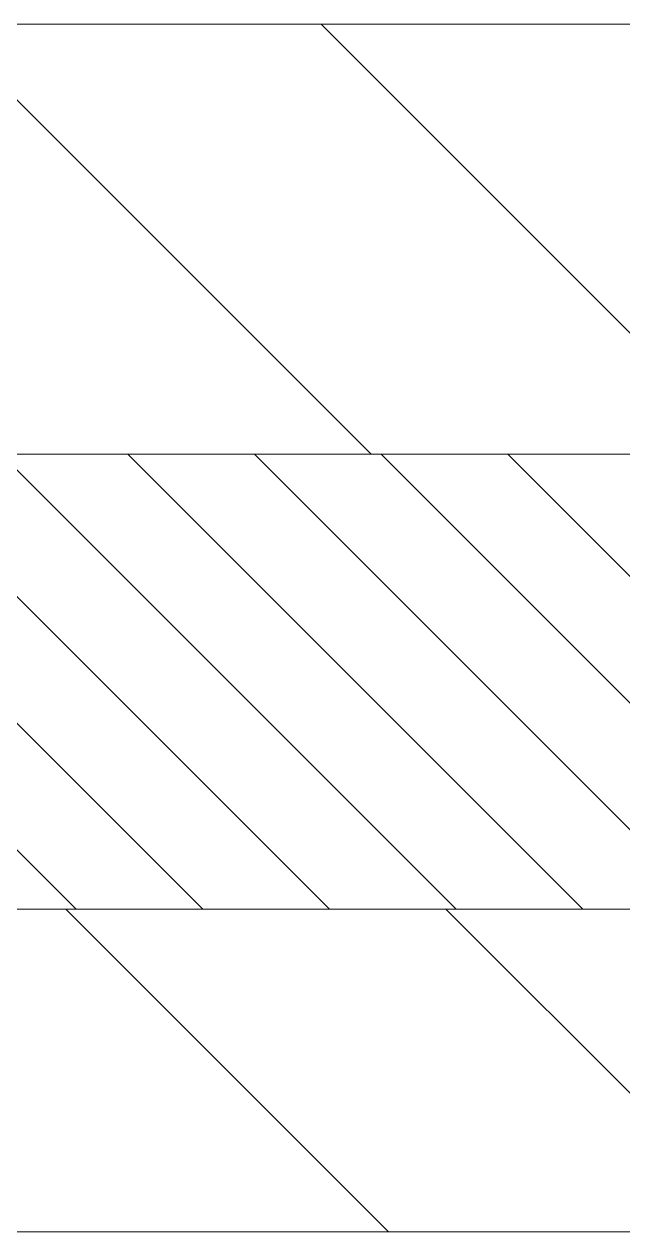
# Model space of a CAD drawing. Extents: x 174420 to 213214, y -41877 to -13498.
# Drawn here: x 196498.2 to 196598.5, y -25828.5 to -25626.3 of the extents above; entities that cross this region are included whole.
import ezdxf

# ---------------------------------------------------------------- set-up
doc = ezdxf.new("R2010")
doc.units = 0
doc.header["$LTSCALE"] = 500
doc.header["$MEASUREMENT"] = 0
doc.layers.get('0').update_dxf_attribs({"linetype": 'CONTINUOUS', "lineweight": 9})
doc.layers.add('COTAS', color=2, linetype='CONTINUOUS', lineweight=9)
doc.layers.add('FIBRA', color=3, linetype='CONTINUOUS', lineweight=20)

# ---------------------------------------------------------------- blocks, each defined once
blk = doc.blocks.new('*X7')
at = {"color": 0}
for p, q in [((-1031.98, 2941.16), (-1091.98, 3001.16)), ((-978.94, 2941.16), (-1038.94, 3001.16)), ((-1029.54, 2832.66), (-1074.54, 2877.66)), ((-976.51, 2832.66), (-1021.51, 2877.66))]:
    blk.add_line(p, q, dxfattribs=at)

msp = doc.modelspace()

# ---------------------------------------------------------------- hatches: boundary and pattern name
at = {"layer": 'COTAS', "linetype": 'Continuous', "lineweight": 9}
h = msp.add_hatch(dxfattribs=at)
h.set_pattern_fill('ANSI31', color=256, scale=120, angle=90, style=0)
h.set_pattern_definition([(135, (209906.991, -11215.565), (-10.606602, -10.606602), [])])
h.paths.add_polyline_path([(196107.74, -25698.29), (196107.74, -25774.49), (196717.34, -25774.49), (196717.34, -25698.29)])

# ---------------------------------------------------------------- linework, layer by layer
at = {"lineweight": 9}
for p, q in [((196029.67, -25626.29), (197184.96, -25626.29)), ((196029.67, -25698.29), (197139.63, -25698.29)), ((196029.67, -25774.49), (197091.65, -25774.49))]:
    msp.add_line(p, q, dxfattribs=at)
at = {"layer": 'FIBRA', "lineweight": 9}
msp.add_line((196029.67, -25828.49), (197057.65, -25828.49), dxfattribs=at)

# ---------------------------------------------------------------- block references
at = {"layer": 'COTAS', "lineweight": 9, "xscale": 1.2, "yscale": 1.2, "zscale": 1.2}
msp.add_blockref('*X7', (197794.71, -29227.69), dxfattribs=at)

doc.saveas('drawing.dxf')
